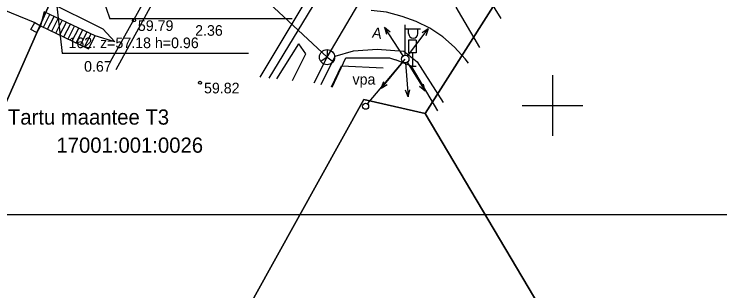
# Model space of a CAD drawing. Extents: x 641419 to 642110, y 6457061 to 6457992.
# Drawn here: x 641514.5 to 641561.04, y 6457287.77 to 6457306.02 of the extents above; entities that cross this region are included whole.
import ezdxf

# ---------------------------------------------------------------- set-up
doc = ezdxf.new("R2010")
doc.units = 0
for name, color, linetype in [('ABIJOONIS', 7, 'Continuous'), ('AED', 7, 'Continuous'), ('HALJASTUS', 7, 'Continuous'), ('JOONSIDE', 7, 'Continuous'), ('KORGUS', 7, 'Continuous'), ('KPKAABEL', 7, 'Continuous'), ('KTRASS', 7, 'Continuous'), ('LIIKLUS', 7, 'Continuous'), ('PIIR', 7, 'Continuous'), ('POST', 7, 'Continuous'), ('SIKAEV', 7, 'Continuous'), ('SKTRASS', 7, 'Continuous'), ('TEE', 7, 'Continuous'), ('TKAEV', 7, 'Continuous'), ('VORK', 7, 'Continuous'), ('VORMISTUS', 7, 'Continuous'), ('VTRASS', 7, 'Continuous')]:
    doc.layers.add(name, color=color, linetype=linetype)

msp = doc.modelspace()

# ---------------------------------------------------------------- linework, layer by layer
at = {"layer": 'ABIJOONIS'}
for p, q in [((641516.766, 6457311.697), (641517.666, 6457303.424)), ((641519.022, 6457310.99), (641520.805, 6457305.708)), ((641532.839, 6457305.708), (641520.805, 6457305.708)), ((641529.95, 6457303.424), (641517.666, 6457303.424))]:
    msp.add_line(p, q, dxfattribs=at)
at = {"layer": 'AED'}
for points in [[(641516.238, 6457305.255), (641515.987, 6457304.812), (641515.613, 6457305.011), (641515.861, 6457305.458), (641516.238, 6457305.255)], [(641535.462, 6457301.204), (641536.384, 6457303.144), (641539.26, 6457303.138), (641539.651, 6457302.997)], [(641542.441, 6457299.642), (641540.698, 6457302.584), (641539.651, 6457302.997)]]:
    msp.add_lwpolyline(points, dxfattribs=at)
at = {"layer": 'HALJASTUS'}
msp.add_lwpolyline([(641535.429, 6457301.212), (641536.097, 6457302.617), (641538.83, 6457302.482)], dxfattribs=at)
at = {"layer": 'KORGUS'}
for centre in [(641522.403, 6457305.608), (641526.763, 6457301.491)]:
    msp.add_circle(centre, 0.1, dxfattribs=at)
at = {"layer": 'KPKAABEL'}
for p, q in [((641538.932, 6457305.157), (641539.05, 6457304.696)), ((641538.932, 6457305.157), (641539.302, 6457304.858)), ((641540.152, 6457303.266), (641538.932, 6457305.157)), ((641540.439, 6457303.255), (641541.806, 6457305.041)), ((641541.806, 6457305.041), (641541.413, 6457304.774)), ((641541.806, 6457305.041), (641541.65, 6457304.592)), ((641540.128, 6457302.863), (641538.695, 6457301.128)), ((641540.307, 6457302.807), (641540.486, 6457300.564)), ((641540.419, 6457302.844), (641541.605, 6457300.931)), ((641538.695, 6457301.128), (641538.868, 6457301.571)), ((641538.695, 6457301.128), (641539.098, 6457301.381)), ((641541.605, 6457300.931), (641541.24, 6457301.237)), ((641541.605, 6457300.931), (641541.494, 6457301.394)), ((641540.486, 6457300.564), (641540.302, 6457301.002)), ((641540.486, 6457300.564), (641540.6, 6457301.026))]:
    msp.add_line(p, q, dxfattribs=at)
at = {"layer": 'KTRASS'}
msp.add_lwpolyline([(641531.328, 6457301.801), (641538.362, 6457313.385)], dxfattribs=at)
at = {"layer": 'LIIKLUS'}
for points in [[(641540.511, 6457304.304), (641540.511, 6457303.454)], [(641541.011, 6457304.304), (641540.511, 6457304.304)], [(641541.011, 6457304.304), (641541.011, 6457303.454)], [(641541.011, 6457303.454), (641540.511, 6457303.454)], [(641540.761, 6457303.454), (641540.761, 6457302.554)], [(641541.011, 6457302.554), (641540.761, 6457302.554)]]:
    msp.add_lwpolyline(points, dxfattribs=at)
at = {"layer": 'PIIR'}
for points in [[(641569.04, 6457446.99), (641554.16, 6457393.85), (641537.84, 6457354.9), (641519.19, 6457312.04), (641509.05, 6457289.09), (641499.5, 6457270.01)], [(641503.96, 6457239.83), (641537.56, 6457300.39), (641541.6, 6457299.46), (641556.66, 6457323.19), (641562.72, 6457323.01), (641562.85, 6457337.02), (641568.91, 6457349.42), (641563.73, 6457349.65), (641591.66, 6457419.16), (641595.67, 6457421.17), (641597.39, 6457428.63), (641593.91, 6457430.93)], [(641591.09, 6457258.24), (641571.74, 6457290.99), (641562.58, 6457306.51), (641562.72, 6457323.01), (641556.66, 6457323.19), (641541.6, 6457299.46), (641558.2, 6457271.48)]]:
    msp.add_lwpolyline(points, dxfattribs=at)
for points in [[(641439.47, 6457322.08), (641509.05, 6457289.09), (641519.19, 6457312.04), (641450.84, 6457342.81)], [(641503.96, 6457239.83), (641527.33, 6457225.34), (641538.39, 6457249.79), (641558.2, 6457271.48), (641541.6, 6457299.46), (641537.56, 6457300.39)]]:
    msp.add_lwpolyline(points, close=True, dxfattribs=at)
at = {"layer": 'POST'}
for p, q in [((641540.287, 6457303.306), (641540.287, 6457305.306)), ((641540.287, 6457305.056), (641541.287, 6457305.056)), ((641540.514, 6457304.735), (641540.514, 6457305.056)), ((641541.126, 6457304.735), (641541.126, 6457305.056))]:
    msp.add_line(p, q, dxfattribs=at)
msp.add_lwpolyline([(641537.805, 6457300.097), (641540.287, 6457303.056)], dxfattribs=at)
for centre, radius in [((641540.287, 6457303.056), 0.25), ((641537.676, 6457299.944), 0.2)]:
    msp.add_circle(centre, radius, dxfattribs=at)
msp.add_arc((641540.82, 6457304.735), 0.306, 180, 0, dxfattribs=at)
at = {"layer": 'SIKAEV'}
for p, q in [((641535.134, 6457303.678), (641535.134, 6457303.178)), ((641535.134, 6457303.178), (641534.719, 6457302.903)), ((641535.134, 6457303.178), (641535.549, 6457302.903))]:
    msp.add_line(p, q, dxfattribs=at)
msp.add_circle((641535.134, 6457303.178), 0.5, dxfattribs=at)
at = {"layer": 'SKTRASS'}
msp.add_lwpolyline([(641545.199, 6457303.807), (641543.651, 6457306.468)], dxfattribs=at)
at = {"layer": 'TEE'}
for points in [[(641521.239, 6457302.371), (641524.715, 6457308.758), (641526.591, 6457312.342)], [(641524.715, 6457308.758), (641522.43, 6457307.946), (641517.915, 6457309.653), (641516.631, 6457306.893), (641520.359, 6457305.058), (641521.151, 6457304.181), (641519.854, 6457304.594)], [(641509.573, 6457307.976), (641509.607, 6457308.046), (641515.861, 6457305.458)], [(641544.452, 6457302.775), (641544.237, 6457303.079), (641543.546, 6457303.847), (641542.773, 6457304.51), (641541.92, 6457305.091), (641541.007, 6457305.532), (641540.077, 6457305.858), (641539.065, 6457306.136), (641538.053, 6457306.255)], [(641516.238, 6457305.255), (641519.416, 6457303.736), (641519.854, 6457304.594), (641516.489, 6457306.162), (641516.238, 6457305.255)], [(641516.438, 6457305.16), (641516.861, 6457305.989)], [(641516.708, 6457305.03), (641517.133, 6457305.862)], [(641516.979, 6457304.901), (641517.405, 6457305.735)], [(641517.25, 6457304.771), (641517.677, 6457305.608)], [(641517.521, 6457304.642), (641517.949, 6457305.482)], [(641517.791, 6457304.513), (641518.221, 6457305.355)], [(641518.062, 6457304.383), (641518.493, 6457305.228)], [(641518.333, 6457304.254), (641518.766, 6457305.101)], [(641518.604, 6457304.124), (641519.038, 6457304.974)], [(641518.874, 6457303.995), (641519.31, 6457304.848)], [(641519.145, 6457303.865), (641519.582, 6457304.721)], [(641519.416, 6457303.736), (641519.854, 6457304.594)], [(641531.825, 6457301.749), (641533.285, 6457304.062)], [(641532.853, 6457301.641), (641533.744, 6457303.409), (641533.285, 6457304.062)], [(641534.74, 6457301.38), (641535.678, 6457303.248), (641536.868, 6457303.6), (641538.443, 6457303.713), (641540.206, 6457303.581), (641541.079, 6457302.877)], [(641541.079, 6457302.877), (641542.792, 6457300.188)]]:
    msp.add_lwpolyline(points, dxfattribs=at)
at = {"layer": 'TKAEV'}
for points in [[(641520.86, 6457302.897), (641523.576, 6457307.795), (641524.821, 6457311.423), (641529.369, 6457320.096), (641534.444, 6457331.588), (641535.491, 6457334.535), (641536.231, 6457337.254), (641538.185, 6457344.435), (641541.306, 6457353.306), (641545.574, 6457363.146), (641547.074, 6457367.842), (641546.343, 6457371.438), (641544.636, 6457373.467), (641542.375, 6457374.911), (641541.984, 6457374.301), (641541.494, 6457373.175)], [(641534.28, 6457301.492), (641535.134, 6457303.178), (641562.342, 6457349.33), (641564.774, 6457355.579), (641566.066, 6457355.713)], [(641524.821, 6457311.423), (641530.039, 6457307.951), (641535.134, 6457303.178)]]:
    msp.add_lwpolyline(points, dxfattribs=at)
at = {"layer": 'VORK'}
for p, q in [((641550, 6457302), (641550, 6457298)), ((641548, 6457300), (641552, 6457300))]:
    msp.add_line(p, q, dxfattribs=at)
at = {"layer": 'VORMISTUS'}
msp.add_line((641465.439, 6457292.8), (641657.574, 6457292.8), dxfattribs=at)
at = {"layer": 'VTRASS'}
for points in [[(641530.727, 6457301.864), (641537.445, 6457313.087), (641537.889, 6457313.747), (641538.23, 6457314.254), (641544.952, 6457323.725), (641556.96, 6457344.568), (641565.704, 6457366.957), (641572.983, 6457386.158), (641582.568, 6457418.929), (641588.846, 6457441.73), (641592.615, 6457455.595), (641601.802, 6457489.361), (641612.116, 6457529.948), (641612.476, 6457530.285)], [(641537.889, 6457313.747), (641538.625, 6457313.276), (641543.99, 6457309.929), (641546.59, 6457305.729)]]:
    msp.add_lwpolyline(points, dxfattribs=at)

# ---------------------------------------------------------------- texts
at = {"layer": 'ABIJOONIS'}
msp.add_text('162. z=57.18 h=0.96', height=0.7, dxfattribs=at).set_placement((641518.086, 6457303.774))
at = {"layer": 'HALJASTUS'}
msp.add_text('vpa', height=0.7, dxfattribs=at).set_placement((641536.813, 6457301.37))
at = {"layer": 'JOONSIDE'}
for s, p in [('2.36', (641526.438, 6457304.59)), ('0.67', (641519.116, 6457302.221))]:
    msp.add_text(s, height=0.7, dxfattribs=at).set_placement(p)
at = {"layer": 'KORGUS'}
for s, p in [(' 59.79', (641522.403, 6457304.908)), (' 59.82', (641526.763, 6457300.791))]:
    msp.add_text(s, height=0.7, dxfattribs=at).set_placement(p)
at = {"layer": 'PIIR'}
for s, p in [('Tartu maantee T3', (641514.093, 6457298.729)), ('17001:001:0026', (641517.293, 6457296.877))]:
    msp.add_text(s, height=1, dxfattribs=at).set_placement(p)
at = {"layer": 'TEE'}
msp.add_text('A', height=0.7, rotation=350.6706, dxfattribs=at).set_placement((641538.074, 6457304.48))

doc.saveas('drawing.dxf')
